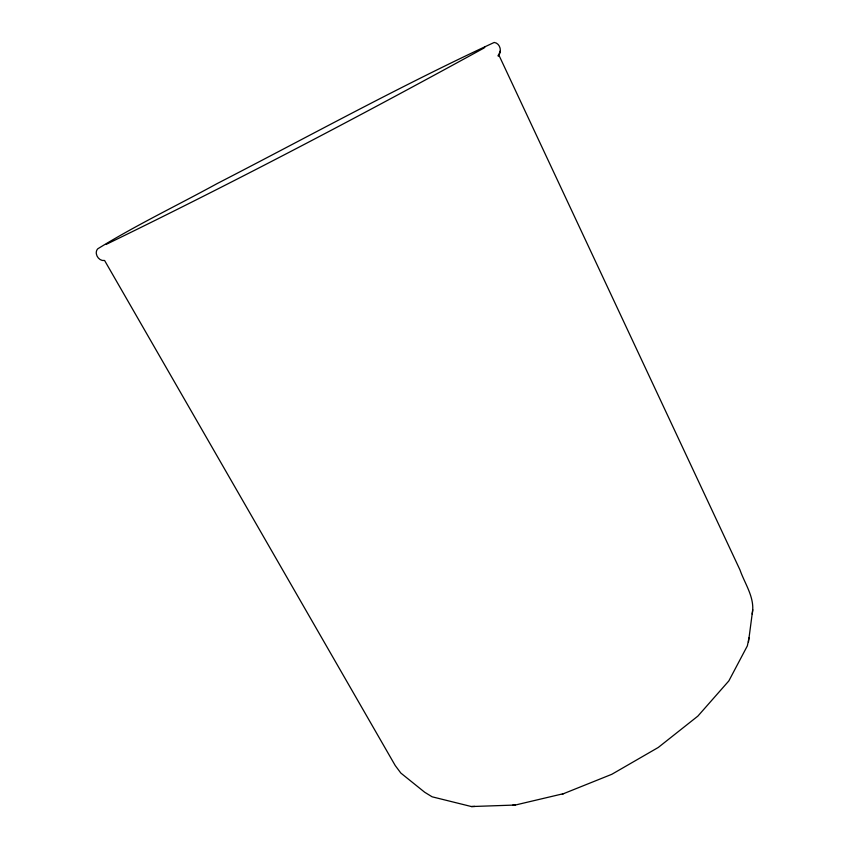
<?xml version="1.0" encoding="UTF-8"?>
<svg xmlns="http://www.w3.org/2000/svg" width="849" height="849" viewBox="0 0 849 849"><rect width="100%" height="100%" fill="white"/><g stroke="black" fill="none" stroke-linecap="round" stroke-linejoin="round"><path stroke-width="1.27" d="M499.965 52.511C501.324 48.382 498.777 42.981 494.224 42.45C400.282 85.982 309.121 136.211 216.983 183.671C177.314 205.394 136.318 225.017 97.837 248.757C96.51 250.041 96.086 251.983 96.33 253.766C96.903 257.587 100.543 261.216 104.586 260.484L395.231 765.543L400.845 773.068L424.712 792.266L432.12 796.808L471.439 806.55L515.354 805.032L563.725 793.613M562.325 794.165L611.811 774.299L658.262 747.47L697.867 716.11L728.835 680.919L747.353 645.866L748.998 637.864M752.172 614.06C755.408 598.227 744.881 584.091 739.978 569.912L498.586 54.463L498.193 56.161L500.284 50.94M748.468 642.014L752.734 609.688M499.647 53.922L499.976 52.309M485.066 46.663L484.121 47.958C359.615 116.292 233.762 182.429 106.008 244.48M512.69 805.128L515.354 805.032M471.439 806.55L474.888 806.423"/></g></svg>
